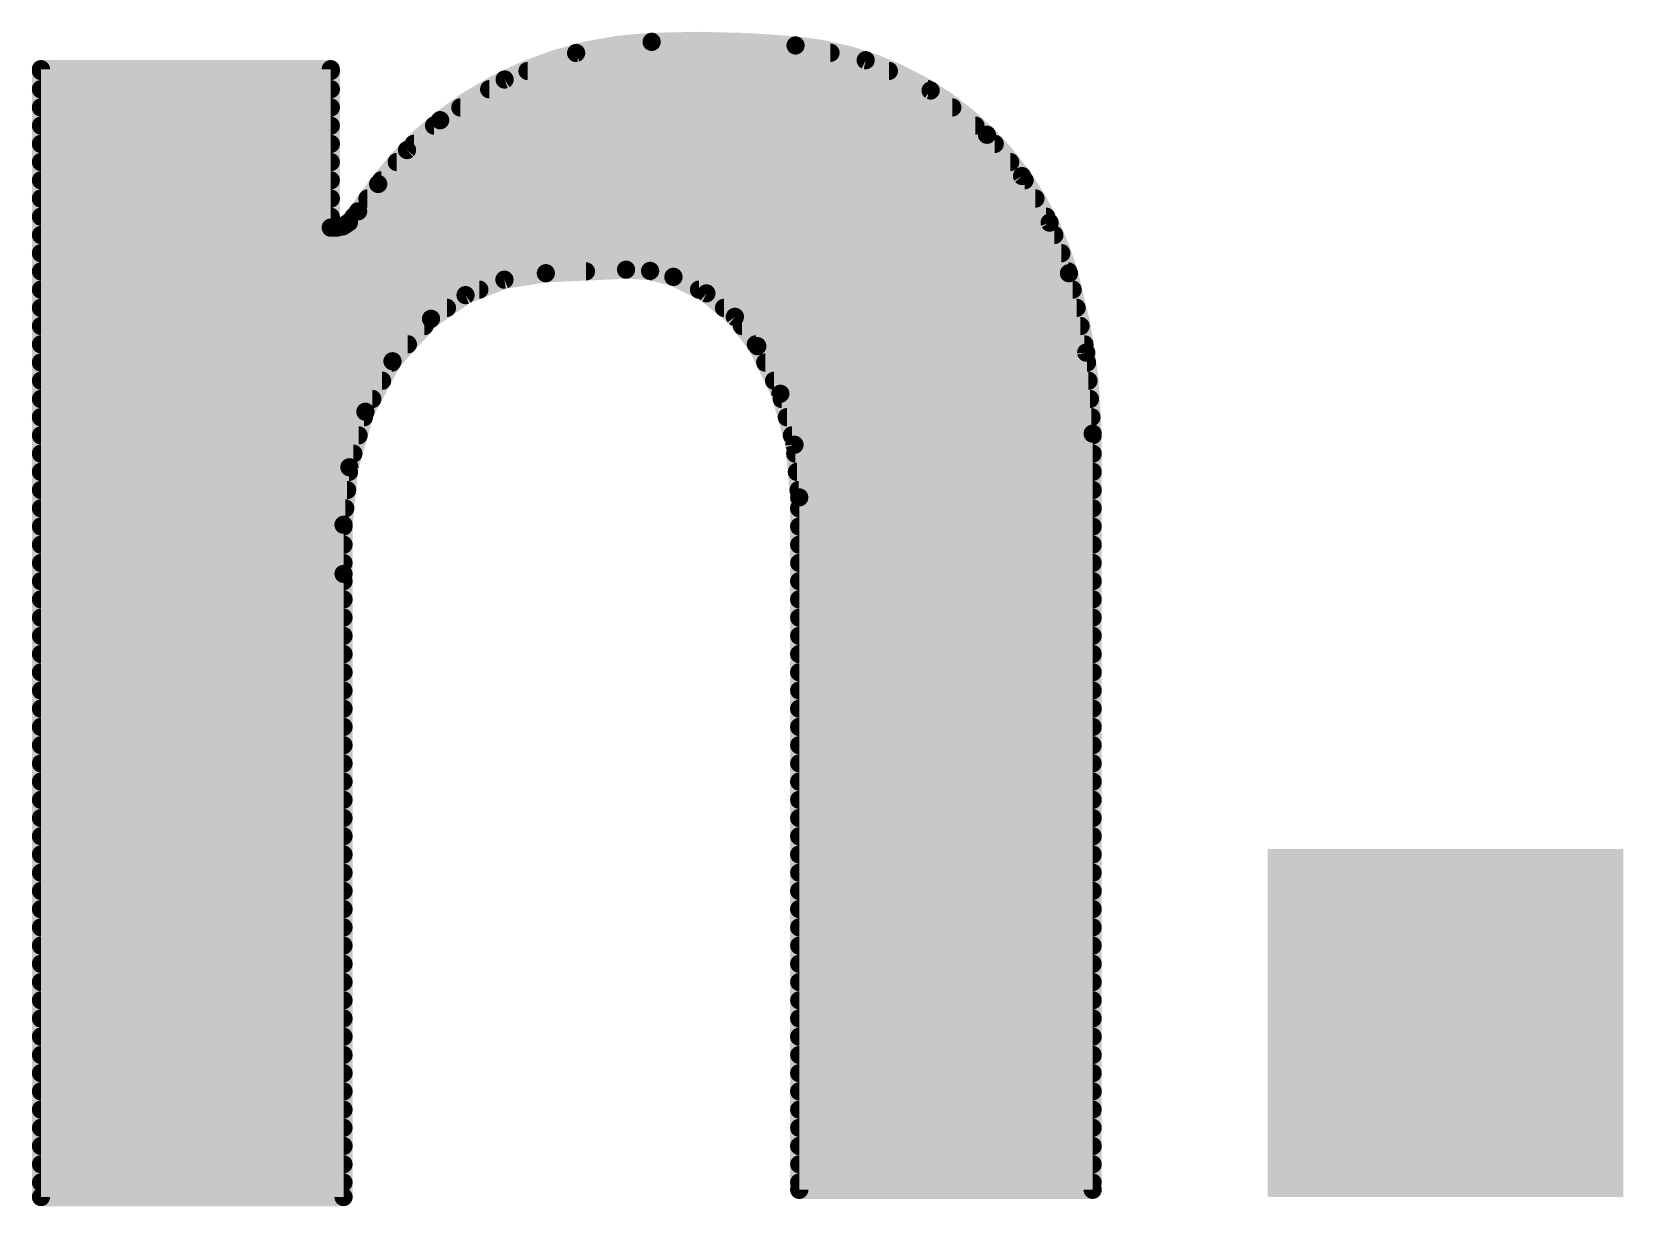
# Model space of a CAD drawing. Extents: x -0.1 to 68.7, y -15.2 to 51.5.
# Drawn here: x 54.9 to 57.117, y 3.091 to 4.728 of the extents above; entities that cross this region are included whole.
import ezdxf

# ---------------------------------------------------------------- set-up
doc = ezdxf.new("R2010")
doc.units = 0
doc.layers.add('21', color=41, linetype='CONTINUOUS')

# ---------------------------------------------------------------- blocks, each defined once
blk = doc.blocks.new('RECT')
blk.add_solid([(-0.5, -0.5), (0.5, -0.5), (-0.5, 0.5), (0.5, 0.5)])

msp = doc.modelspace()

# ---------------------------------------------------------------- linework, layer by layer
at = {"layer": '21'}
for points, const_width in [([(55.7632, 4.7142, 0.1577), (55.4685, 4.605)], 0.0254), ([(55.9638, 4.7092, 0.0335), (55.7632, 4.7142)], 0.0254), ([(55.7634, 4.7205, 1), (55.763, 4.7079)], 0.0127), ([(55.7629, 4.7205, 1), (55.7635, 4.7079)], 0.0127), ([(55.7641, 4.7079, 1), (55.7623, 4.7205)], 0.0127), ([(55.7635, 4.7079, 1), (55.7629, 4.7205)], 0.0127), ([(55.6571, 4.705, 1), (55.659, 4.6924)], 0.0127), ([(55.66, 4.7054, 1), (55.66, 4.6926)], 0.0127), ([(55.6602, 4.6928, 1), (55.6558, 4.7047)], 0.0127), ([(55.9651, 4.7154, 1), (55.9625, 4.703)], 0.0127), ([(56.2305, 4.5847, 0.1741), (55.9638, 4.7092)], 0.0254), ([(55.9644, 4.7155, 1), (55.9632, 4.7029)], 0.0127), ([(55.9632, 4.7029, 1), (55.9644, 4.7155)], 0.0127), ([(55.9636, 4.7029, 1), (55.964, 4.7155)], 0.0127), ([(56.0124, 4.6926, 1), (56.0124, 4.7054)], 0.0127), ([(56.0642, 4.6944, 1), (56.0588, 4.6829)], 0.0127), ([(56.0602, 4.6825, 1), (56.0628, 4.6949)], 0.0127), ([(54.9123, 4.6825, 1), (54.9123, 4.6697)], 0.0127), ([(54.9123, 4.6825, 1), (54.9123, 4.6697)], 0.0127), ([(54.9123, 4.68, 1), (54.9123, 4.6673)], 0.0127), ([(54.9186, 4.6761, 1), (54.906, 4.6761)], 0.0127), ([(54.9186, 4.6761, 1), (54.906, 4.6761)], 0.0127), ([(55.3225, 4.6761, 1), (55.3098, 4.6761)], 0.0127), ([(55.3225, 4.6761, 1), (55.3098, 4.6761)], 0.0127), ([(55.3161, 4.6697, 1), (55.3161, 4.6825)], 0.0127), ([(55.3161, 4.6697, 1), (55.3161, 4.6825)], 0.0127), ([(55.3161, 4.6673, 1), (55.3161, 4.68)], 0.0127), ([(55.5903, 4.68, 1), (55.5903, 4.6673)], 0.0127), ([(56.0938, 4.6673, 1), (56.0938, 4.68)], 0.0127), ([(54.9123, 4.6546, 1), (54.9123, 4.6418)], 0.0127), ([(55.3161, 4.6418, 1), (55.3161, 4.6546)], 0.0127), ([(55.5369, 4.6546, 1), (55.5369, 4.6418)], 0.0127), ([(55.5562, 4.6677, 1), (55.5606, 4.6558)], 0.0127), ([(55.5618, 4.6564, 1), (55.555, 4.6671)], 0.0127), ([(56.1559, 4.6514, 1), (56.1481, 4.6414)], 0.0127), ([(56.1482, 4.6418, 1), (56.1482, 4.6546)], 0.0127), ([(56.1493, 4.6407, 1), (56.1547, 4.6522)], 0.0127), ([(54.9123, 4.6292, 1), (54.9123, 4.6164)], 0.0127), ([(55.3161, 4.6164, 1), (55.3161, 4.6292)], 0.0127), ([(55.4967, 4.6292, 1), (55.4967, 4.6164)], 0.0127), ([(56.1821, 4.6164, 1), (56.1821, 4.6292)], 0.0127), ([(55.4685, 4.605, 0.0664), (55.3822, 4.5161)], 0.0254), ([(55.4651, 4.6104, 1), (55.4719, 4.5996)], 0.0127), ([(55.4646, 4.61, 1), (55.4724, 4.6)], 0.0127), ([(55.4728, 4.6003, 1), (55.4642, 4.6097)], 0.0127), ([(55.4724, 4.6, 1), (55.4646, 4.61)], 0.0127), ([(54.9123, 4.6038, 1), (54.9123, 4.5911)], 0.0127), ([(55.3161, 4.5911, 1), (55.3161, 4.6038)], 0.0127), ([(55.4601, 4.6038, 1), (55.4601, 4.5911)], 0.0127), ([(56.2144, 4.5911, 1), (56.2144, 4.6038)], 0.0127), ([(56.2353, 4.5888, 1), (56.2257, 4.5806)], 0.0127), ([(56.3448, 4.3917, 0.1281), (56.2305, 4.5847)], 0.0254), ([(56.235, 4.5892, 1), (56.226, 4.5802)], 0.0127), ([(56.226, 4.5802, 1), (56.235, 4.5892)], 0.0127), ([(56.2266, 4.5797, 1), (56.2344, 4.5897)], 0.0127), ([(54.9123, 4.5784, 1), (54.9123, 4.5656)], 0.0127), ([(55.3161, 4.5656, 1), (55.3161, 4.5784)], 0.0127), ([(55.4181, 4.5681, 1), (55.4267, 4.5587)], 0.0127), ([(55.4272, 4.5593, 1), (55.4176, 4.5675)], 0.0127), ([(55.4319, 4.5784, 1), (55.4319, 4.5656)], 0.0127), ([(56.2413, 4.5656, 1), (56.2413, 4.5784)], 0.0127), ([(54.9123, 4.553, 1), (54.9123, 4.5403)], 0.0127), ([(55.3161, 4.5403, 1), (55.3161, 4.553)], 0.0127), ([(55.4081, 4.553, 1), (55.4081, 4.5403)], 0.0127), ([(56.2629, 4.5403, 1), (56.2629, 4.553)], 0.0127), ([(54.9123, 4.5276, 1), (54.9123, 4.5149)], 0.0127), ([(55.3161, 4.5149, 1), (55.3161, 4.5276)], 0.0127), ([(55.3822, 4.5161, 0.0022), (55.3542, 4.478)], 0.0254), ([(55.3774, 4.5202, 1), (55.387, 4.512)], 0.0127), ([(55.3771, 4.5199, 1), (55.3873, 4.5123)], 0.0127), ([(55.3873, 4.5123, 1), (55.3771, 4.5199)], 0.0127), ([(55.3873, 4.5123, 1), (55.3771, 4.5199)], 0.0127), ([(55.3865, 4.5276, 1), (55.3865, 4.5149)], 0.0127), ([(56.2849, 4.5304, 1), (56.2739, 4.5239)], 0.0127), ([(56.2746, 4.5231, 1), (56.2842, 4.5313)], 0.0127), ([(56.2829, 4.5149, 1), (56.2829, 4.5276)], 0.0127), ([(54.9123, 4.5022, 1), (54.9123, 4.4894)], 0.0127), ([(55.3161, 4.4894, 1), (55.3161, 4.5022)], 0.0127), ([(55.3673, 4.5022, 1), (55.3673, 4.4894)], 0.0127), ([(56.298, 4.4894, 1), (56.298, 4.5022)], 0.0127), ([(54.9123, 4.4768, 1), (54.9123, 4.4641)], 0.0127), ([(55.3161, 4.4641, 1), (55.3161, 4.4768)], 0.0127), ([(55.3415, 4.4628, 0.0333), (55.3542, 4.478)], 0.0254), ([(55.3479, 4.4768, 1), (55.3479, 4.4641)], 0.0127), ([(55.3491, 4.4818, 1), (55.3593, 4.4742)], 0.0127), ([(55.3491, 4.4817, 1), (55.3593, 4.4743)], 0.0127), ([(55.3593, 4.4743, 1), (55.3491, 4.4817)], 0.0127), ([(55.3591, 4.4739, 1), (55.3493, 4.4821)], 0.0127), ([(56.313, 4.4641, 1), (56.313, 4.4768)], 0.0127), ([(54.9123, 4.4514, 1), (54.9123, 4.4386)], 0.0127), ([(55.3161, 4.4616, 1), (55.3161, 4.4489)], 0.0127), ([(55.3161, 4.4616, 1), (55.3161, 4.4489)], 0.0127), ([(55.3098, 4.4552, 1), (55.3225, 4.4552)], 0.0127), ([(55.3098, 4.4552, 1), (55.3225, 4.4552)], 0.0127), ([(55.3237, 4.4552, 0.205), (55.3415, 4.4628)], 0.0254), ([(55.3224, 4.4614, 1), (55.325, 4.449)], 0.0127), ([(55.3237, 4.4615, 1), (55.3237, 4.4489)], 0.0127), ([(55.3237, 4.4489, 1), (55.3237, 4.4616)], 0.0127), ([(55.3237, 4.4489, 1), (55.3237, 4.4616)], 0.0127), ([(55.3298, 4.4624, 1), (55.337, 4.452)], 0.0127), ([(55.3346, 4.451, 1), (55.3321, 4.4634)], 0.0127), ([(55.3369, 4.4672, 1), (55.3461, 4.4584)], 0.0127), ([(55.3366, 4.4669, 1), (55.3464, 4.4587)], 0.0127), ([(55.3461, 4.4584, 1), (55.3369, 4.4672)], 0.0127), ([(55.3451, 4.4576, 1), (55.3379, 4.468)], 0.0127), ([(56.3238, 4.4645, 1), (56.3119, 4.46)], 0.0127), ([(56.3124, 4.459, 1), (56.3233, 4.4655)], 0.0127), ([(56.3244, 4.4386, 1), (56.3244, 4.4514)], 0.0127), ([(54.9123, 4.426, 1), (54.9123, 4.4132)], 0.0127), ([(56.3341, 4.4132, 1), (56.3341, 4.426)], 0.0127), ([(54.9123, 4.4006, 1), (54.9123, 4.3879)], 0.0127), ([(55.6158, 4.3917, 0.1688), (55.4558, 4.3282)], 0.0254), ([(55.5572, 4.389, 1), (55.5591, 4.3764)], 0.0127), ([(55.5605, 4.3768, 1), (55.5558, 4.3886)], 0.0127), ([(55.6158, 4.3917, 0.0006), (55.7276, 4.3967)], 0.0254), ([(55.6155, 4.398, 1), (55.6161, 4.3854)], 0.0127), ([(55.6155, 4.398, 1), (55.6161, 4.3854)], 0.0127), ([(55.6168, 4.3854, 1), (55.6148, 4.398)], 0.0127), ([(55.6161, 4.3854, 1), (55.6155, 4.398)], 0.0127), ([(55.6717, 4.3879, 1), (55.6717, 4.4006)], 0.0127), ([(55.7936, 4.3866, 0.0992), (55.7276, 4.3967)], 0.0254), ([(55.7279, 4.403, 1), (55.7273, 4.3904)], 0.0127), ([(55.7273, 4.403, 1), (55.7279, 4.3904)], 0.0127), ([(55.7279, 4.3904, 1), (55.7273, 4.403)], 0.0127), ([(55.7279, 4.3904, 1), (55.7273, 4.403)], 0.0127), ([(55.7627, 4.4011, 1), (55.7595, 4.3888)], 0.0127), ([(55.7639, 4.4006, 1), (55.7639, 4.3879)], 0.0127), ([(55.7608, 4.3886, 1), (55.7614, 4.4013)], 0.0127), ([(55.7964, 4.3923, 1), (55.7908, 4.3809)], 0.0127), ([(55.9105, 4.2901, 0.1719), (55.7936, 4.3866)], 0.0254), ([(55.7958, 4.3926, 1), (55.7914, 4.3806)], 0.0127), ([(55.7914, 4.3806, 1), (55.7958, 4.3926)], 0.0127), ([(55.792, 4.3804, 1), (55.7952, 4.3928)], 0.0127), ([(56.351, 4.393, 1), (56.3386, 4.3904)], 0.0127), ([(56.3778, 4.1681, 0.0668), (56.3448, 4.3917)], 0.0254), ([(56.3509, 4.3935, 1), (56.3387, 4.3899)], 0.0127), ([(56.3387, 4.3899, 1), (56.3509, 4.3935)], 0.0127), ([(56.3389, 4.3894, 1), (56.3507, 4.394)], 0.0127), ([(56.3438, 4.3879, 1), (56.3438, 4.4006)], 0.0127), ([(54.9123, 4.3752, 1), (54.9123, 4.3624)], 0.0127), ([(55.5016, 4.3671, 1), (55.5063, 4.3553)], 0.0127), ([(55.5075, 4.3559, 1), (55.5003, 4.3664)], 0.0127), ([(55.5231, 4.3624, 1), (55.5231, 4.3752)], 0.0127), ([(55.8293, 4.3752, 1), (55.8293, 4.3624)], 0.0127), ([(55.8436, 4.3685, 1), (55.8356, 4.3587)], 0.0127), ([(55.8368, 4.358, 1), (55.8424, 4.3693)], 0.0127), ([(56.3498, 4.3624, 1), (56.3498, 4.3752)], 0.0127), ([(54.9123, 4.3498, 1), (54.9123, 4.337)], 0.0127), ([(55.478, 4.337, 1), (55.478, 4.3498)], 0.0127), ([(55.8641, 4.3498, 1), (55.8641, 4.337)], 0.0127), ([(56.3553, 4.337, 1), (56.3553, 4.3498)], 0.0127), ([(54.9123, 4.3244, 1), (54.9123, 4.3117)], 0.0127), ([(55.4558, 4.3282, 0.1229), (55.3644, 4.1986)], 0.0254), ([(55.4466, 4.3117, 1), (55.4466, 4.3244)], 0.0127), ([(55.4522, 4.3334, 1), (55.4594, 4.323)], 0.0127), ([(55.4517, 4.333, 1), (55.4599, 4.3234)], 0.0127), ([(55.4605, 4.3239, 1), (55.4511, 4.3325)], 0.0127), ([(55.4599, 4.3234, 1), (55.4517, 4.333)], 0.0127), ([(55.8843, 4.3348, 1), (55.8742, 4.327)], 0.0127), ([(55.8752, 4.326, 1), (55.8833, 4.3358)], 0.0127), ([(55.8891, 4.3244, 1), (55.8891, 4.3117)], 0.0127), ([(56.3608, 4.3117, 1), (56.3608, 4.3244)], 0.0127), ([(54.9123, 4.299, 1), (54.9123, 4.2862)], 0.0127), ([(55.4235, 4.2862, 1), (55.4235, 4.299)], 0.0127), ([(55.9086, 4.299, 1), (55.9086, 4.2862)], 0.0127), ([(55.9162, 4.2929, 1), (55.9048, 4.2873)], 0.0127), ([(55.9689, 4.0792, 0.136), (55.9105, 4.2901)], 0.0254), ([(55.9159, 4.2934, 1), (55.9051, 4.2868)], 0.0127), ([(56.3663, 4.2862, 1), (56.3663, 4.299)], 0.0127), ([(54.9123, 4.2736, 1), (54.9123, 4.2608)], 0.0127), ([(55.4077, 4.266, 1), (55.3965, 4.272)], 0.0127), ([(55.4012, 4.2608, 1), (55.4012, 4.2736)], 0.0127), ([(55.9051, 4.2868, 1), (55.9159, 4.2934)], 0.0127), ([(55.9055, 4.2862, 1), (55.9155, 4.294)], 0.0127), ([(55.9216, 4.2736, 1), (55.9216, 4.2608)], 0.0127), ([(56.3751, 4.2815, 1), (56.3624, 4.2805)], 0.0127), ([(56.3626, 4.2797, 1), (56.375, 4.2823)], 0.0127), ([(56.3699, 4.2608, 1), (56.3699, 4.2736)], 0.0127), ([(55.3974, 4.2733, 1), (55.4068, 4.2648)], 0.0127), ([(54.9123, 4.2482, 1), (54.9123, 4.2355)], 0.0127), ([(55.3876, 4.2355, 1), (55.3876, 4.2482)], 0.0127), ([(55.9339, 4.2482, 1), (55.9339, 4.2355)], 0.0127), ([(55.9487, 4.2254, 1), (55.9365, 4.222)], 0.0127), ([(56.3719, 4.2355, 1), (56.3719, 4.2482)], 0.0127), ([(54.9123, 4.2228, 1), (54.9123, 4.21)], 0.0127), ([(55.3739, 4.21, 1), (55.3739, 4.2228)], 0.0127), ([(55.9369, 4.2209, 1), (55.9483, 4.2265)], 0.0127), ([(55.9446, 4.2228, 1), (55.9446, 4.21)], 0.0127), ([(56.3739, 4.21, 1), (56.3739, 4.2228)], 0.0127), ([(54.9123, 4.1974, 1), (54.9123, 4.1846)], 0.0127), ([(55.3644, 4.1986, 0.0895), (55.3339, 4.0411)], 0.0254), ([(55.3588, 4.2016, 1), (55.37, 4.1956)], 0.0127), ([(55.3585, 4.2009, 1), (55.3703, 4.1963)], 0.0127), ([(55.3705, 4.1968, 1), (55.3583, 4.2004)], 0.0127), ([(55.3703, 4.1963, 1), (55.3585, 4.2009)], 0.0127), ([(55.3622, 4.1846, 1), (55.3622, 4.1974)], 0.0127), ([(55.9517, 4.1974, 1), (55.9517, 4.1846)], 0.0127), ([(56.376, 4.1846, 1), (56.376, 4.1974)], 0.0127), ([(54.9123, 4.172, 1), (54.9123, 4.1593)], 0.0127), ([(55.3549, 4.1593, 1), (55.3549, 4.172)], 0.0127), ([(55.9587, 4.172, 1), (55.9587, 4.1593)], 0.0127), ([(56.3841, 4.1681, 1), (56.3715, 4.1681)], 0.0127), ([(56.3841, 4.1681, 1), (56.3715, 4.1681)], 0.0127), ([(56.3715, 4.1676, 1), (56.3841, 4.1686)], 0.0127), ([(56.3715, 4.168, 1), (56.3841, 4.1682)], 0.0127), ([(56.3778, 4.1593, 1), (56.3778, 4.172)], 0.0127), ([(54.9123, 4.1466, 1), (54.9123, 4.1338)], 0.0127), ([(55.3476, 4.1338, 1), (55.3476, 4.1466)], 0.0127), ([(55.9686, 4.1532, 1), (55.956, 4.1521)], 0.0127), ([(55.9562, 4.1509, 1), (55.9684, 4.1543)], 0.0127), ([(55.9634, 4.1466, 1), (55.9634, 4.1338)], 0.0127), ([(56.3778, 4.1338, 1), (56.3778, 4.1466)], 0.0127), ([(54.9123, 4.1212, 1), (54.9123, 4.1084)], 0.0127), ([(55.336, 4.123, 1), (55.3482, 4.1195)], 0.0127), ([(55.3484, 4.1206, 1), (55.3358, 4.1219)], 0.0127), ([(55.3415, 4.1084, 1), (55.3415, 4.1212)], 0.0127), ([(55.9657, 4.1212, 1), (55.9657, 4.1084)], 0.0127), ([(56.3778, 4.1084, 1), (56.3778, 4.1212)], 0.0127), ([(54.9123, 4.0958, 1), (54.9123, 4.0831)], 0.0127), ([(55.3389, 4.0831, 1), (55.3389, 4.0958)], 0.0127), ([(55.968, 4.0958, 1), (55.968, 4.0831)], 0.0127), ([(55.9753, 4.0792, 1), (55.9626, 4.0792)], 0.0127), ([(55.9753, 4.0792, 1), (55.9626, 4.0792)], 0.0127), ([(55.9626, 4.0786, 1), (55.9752, 4.0798)], 0.0127), ([(55.9626, 4.0792, 1), (55.9752, 4.0792)], 0.0127), ([(56.3778, 4.0831, 1), (56.3778, 4.0958)], 0.0127), ([(54.9123, 4.0704, 1), (54.9123, 4.0576)], 0.0127), ([(55.3362, 4.0576, 1), (55.3362, 4.0704)], 0.0127), ([(55.9689, 4.0704, 1), (55.9689, 4.0576)], 0.0127), ([(56.3778, 4.0576, 1), (56.3778, 4.0704)], 0.0127), ([(54.9123, 4.045, 1), (54.9123, 4.0323)], 0.0127), ([(55.3339, 4.0411, 0.0064), (55.3339, 3.9726)], 0.0254), ([(55.3402, 4.0411, 1), (55.3276, 4.0411)], 0.0127), ([(55.3402, 4.041, 1), (55.3276, 4.0412)], 0.0127), ([(55.3276, 4.0417, 1), (55.3402, 4.0405)], 0.0127), ([(55.3276, 4.0412, 1), (55.3402, 4.041)], 0.0127), ([(55.3339, 4.0323, 1), (55.3339, 4.045)], 0.0127), ([(55.9689, 4.045, 1), (55.9689, 4.0323)], 0.0127), ([(56.3778, 4.0323, 1), (56.3778, 4.045)], 0.0127), ([(54.9123, 4.0196, 1), (54.9123, 4.0069)], 0.0127), ([(55.3339, 4.0069, 1), (55.3339, 4.0196)], 0.0127), ([(55.9689, 4.0196, 1), (55.9689, 4.0069)], 0.0127), ([(56.3778, 4.0069, 1), (56.3778, 4.0196)], 0.0127), ([(54.9123, 3.9941, 1), (54.9123, 3.9815)], 0.0127), ([(55.3339, 3.9815, 1), (55.3339, 3.9941)], 0.0127), ([(55.9689, 3.9941, 1), (55.9689, 3.9815)], 0.0127), ([(56.3778, 3.9815, 1), (56.3778, 3.9941)], 0.0127), ([(54.9123, 3.9688, 1), (54.9123, 3.9561)], 0.0127), ([(55.3402, 3.9726, 1), (55.3276, 3.9726)], 0.0127), ([(55.3276, 3.9725, 1), (55.3402, 3.9727)], 0.0127), ([(55.3339, 3.9561, 1), (55.3339, 3.9688)], 0.0127), ([(55.9689, 3.9688, 1), (55.9689, 3.9561)], 0.0127), ([(56.3778, 3.9561, 1), (56.3778, 3.9688)], 0.0127), ([(54.9123, 3.9434, 1), (54.9123, 3.9307)], 0.0127), ([(55.3339, 3.9307, 1), (55.3339, 3.9434)], 0.0127), ([(55.9689, 3.9434, 1), (55.9689, 3.9307)], 0.0127), ([(56.3778, 3.9307, 1), (56.3778, 3.9434)], 0.0127), ([(54.9123, 3.9179, 1), (54.9123, 3.9053)], 0.0127), ([(55.3339, 3.9053, 1), (55.3339, 3.9179)], 0.0127), ([(55.9689, 3.9179, 1), (55.9689, 3.9053)], 0.0127), ([(56.3778, 3.9053, 1), (56.3778, 3.9179)], 0.0127), ([(54.9123, 3.8925, 1), (54.9123, 3.8799)], 0.0127), ([(55.3339, 3.8799, 1), (55.3339, 3.8925)], 0.0127), ([(55.9689, 3.8925, 1), (55.9689, 3.8799)], 0.0127), ([(56.3778, 3.8799, 1), (56.3778, 3.8925)], 0.0127), ([(54.9123, 3.8672, 1), (54.9123, 3.8545)], 0.0127), ([(55.3339, 3.8545, 1), (55.3339, 3.8672)], 0.0127), ([(55.9689, 3.8672, 1), (55.9689, 3.8545)], 0.0127), ([(56.3778, 3.8545, 1), (56.3778, 3.8672)], 0.0127), ([(54.9123, 3.8418, 1), (54.9123, 3.8291)], 0.0127), ([(55.3339, 3.8291, 1), (55.3339, 3.8418)], 0.0127), ([(55.9689, 3.8418, 1), (55.9689, 3.8291)], 0.0127), ([(56.3778, 3.8291, 1), (56.3778, 3.8418)], 0.0127), ([(54.9123, 3.8163, 1), (54.9123, 3.8037)], 0.0127), ([(55.3339, 3.8037, 1), (55.3339, 3.8163)], 0.0127), ([(55.9689, 3.8163, 1), (55.9689, 3.8037)], 0.0127), ([(56.3778, 3.8037, 1), (56.3778, 3.8163)], 0.0127), ([(54.9123, 3.791, 1), (54.9123, 3.7783)], 0.0127), ([(55.3339, 3.7783, 1), (55.3339, 3.791)], 0.0127), ([(55.9689, 3.791, 1), (55.9689, 3.7783)], 0.0127), ([(56.3778, 3.7783, 1), (56.3778, 3.791)], 0.0127), ([(54.9123, 3.7656, 1), (54.9123, 3.7529)], 0.0127), ([(55.3339, 3.7529, 1), (55.3339, 3.7656)], 0.0127), ([(55.9689, 3.7656, 1), (55.9689, 3.7529)], 0.0127), ([(56.3778, 3.7529, 1), (56.3778, 3.7656)], 0.0127), ([(54.9123, 3.7401, 1), (54.9123, 3.7275)], 0.0127), ([(55.3339, 3.7275, 1), (55.3339, 3.7401)], 0.0127), ([(55.9689, 3.7401, 1), (55.9689, 3.7275)], 0.0127), ([(56.3778, 3.7275, 1), (56.3778, 3.7401)], 0.0127), ([(54.9123, 3.7147, 1), (54.9123, 3.7021)], 0.0127), ([(55.3339, 3.7021, 1), (55.3339, 3.7147)], 0.0127), ([(55.9689, 3.7147, 1), (55.9689, 3.7021)], 0.0127), ([(56.3778, 3.7021, 1), (56.3778, 3.7147)], 0.0127), ([(54.9123, 3.6894, 1), (54.9123, 3.6767)], 0.0127), ([(55.3339, 3.6767, 1), (55.3339, 3.6894)], 0.0127), ([(55.9689, 3.6894, 1), (55.9689, 3.6767)], 0.0127), ([(56.3778, 3.6767, 1), (56.3778, 3.6894)], 0.0127), ([(54.9123, 3.6639, 1), (54.9123, 3.6513)], 0.0127), ([(55.3339, 3.6513, 1), (55.3339, 3.6639)], 0.0127), ([(55.9689, 3.6639, 1), (55.9689, 3.6513)], 0.0127), ([(56.3778, 3.6513, 1), (56.3778, 3.6639)], 0.0127), ([(54.9123, 3.6385, 1), (54.9123, 3.6259)], 0.0127), ([(55.3339, 3.6259, 1), (55.3339, 3.6385)], 0.0127), ([(55.9689, 3.6385, 1), (55.9689, 3.6259)], 0.0127), ([(56.3778, 3.6259, 1), (56.3778, 3.6385)], 0.0127), ([(54.9123, 3.6132, 1), (54.9123, 3.6005)], 0.0127), ([(55.3339, 3.6005, 1), (55.3339, 3.6132)], 0.0127), ([(55.9689, 3.6132, 1), (55.9689, 3.6005)], 0.0127), ([(56.3778, 3.6005, 1), (56.3778, 3.6132)], 0.0127), ([(54.9123, 3.5878, 1), (54.9123, 3.5751)], 0.0127), ([(55.3339, 3.5751, 1), (55.3339, 3.5878)], 0.0127), ([(55.9689, 3.5878, 1), (55.9689, 3.5751)], 0.0127), ([(56.3778, 3.5751, 1), (56.3778, 3.5878)], 0.0127), ([(54.9123, 3.5623, 1), (54.9123, 3.5497)], 0.0127), ([(55.3339, 3.5497, 1), (55.3339, 3.5623)], 0.0127), ([(55.9689, 3.5623, 1), (55.9689, 3.5497)], 0.0127), ([(56.3778, 3.5497, 1), (56.3778, 3.5623)], 0.0127), ([(54.9123, 3.537, 1), (54.9123, 3.5243)], 0.0127), ([(55.3339, 3.5243, 1), (55.3339, 3.537)], 0.0127), ([(55.9689, 3.537, 1), (55.9689, 3.5243)], 0.0127), ([(56.3778, 3.5243, 1), (56.3778, 3.537)], 0.0127), ([(54.9123, 3.5116, 1), (54.9123, 3.4989)], 0.0127), ([(55.3339, 3.4989, 1), (55.3339, 3.5116)], 0.0127), ([(55.9689, 3.5116, 1), (55.9689, 3.4989)], 0.0127), ([(56.3778, 3.4989, 1), (56.3778, 3.5116)], 0.0127), ([(54.9123, 3.4861, 1), (54.9123, 3.4735)], 0.0127), ([(55.3339, 3.4735, 1), (55.3339, 3.4861)], 0.0127), ([(55.9689, 3.4861, 1), (55.9689, 3.4735)], 0.0127), ([(56.3778, 3.4735, 1), (56.3778, 3.4861)], 0.0127), ([(54.9123, 3.4607, 1), (54.9123, 3.4481)], 0.0127), ([(55.3339, 3.4481, 1), (55.3339, 3.4607)], 0.0127), ([(55.9689, 3.4607, 1), (55.9689, 3.4481)], 0.0127), ([(56.3778, 3.4481, 1), (56.3778, 3.4607)], 0.0127), ([(54.9123, 3.4354, 1), (54.9123, 3.4227)], 0.0127), ([(55.3339, 3.4227, 1), (55.3339, 3.4354)], 0.0127), ([(55.9689, 3.4354, 1), (55.9689, 3.4227)], 0.0127), ([(56.3778, 3.4227, 1), (56.3778, 3.4354)], 0.0127), ([(54.9123, 3.4099, 1), (54.9123, 3.3973)], 0.0127), ([(55.3339, 3.3973, 1), (55.3339, 3.4099)], 0.0127), ([(55.9689, 3.4099, 1), (55.9689, 3.3973)], 0.0127), ([(56.3778, 3.3973, 1), (56.3778, 3.4099)], 0.0127), ([(54.9123, 3.3845, 1), (54.9123, 3.3719)], 0.0127), ([(55.3339, 3.3719, 1), (55.3339, 3.3845)], 0.0127), ([(55.9689, 3.3845, 1), (55.9689, 3.3719)], 0.0127), ([(56.3778, 3.3719, 1), (56.3778, 3.3845)], 0.0127), ([(54.9123, 3.3592, 1), (54.9123, 3.3465)], 0.0127), ([(55.3339, 3.3465, 1), (55.3339, 3.3592)], 0.0127), ([(55.9689, 3.3592, 1), (55.9689, 3.3465)], 0.0127), ([(56.3778, 3.3465, 1), (56.3778, 3.3592)], 0.0127), ([(54.9123, 3.3338, 1), (54.9123, 3.3211)], 0.0127), ([(55.3339, 3.3211, 1), (55.3339, 3.3338)], 0.0127), ([(55.9689, 3.3338, 1), (55.9689, 3.3211)], 0.0127), ([(56.3778, 3.3211, 1), (56.3778, 3.3338)], 0.0127), ([(54.9123, 3.3083, 1), (54.9123, 3.2957)], 0.0127), ([(55.3339, 3.2957, 1), (55.3339, 3.3083)], 0.0127), ([(55.9689, 3.3083, 1), (55.9689, 3.2957)], 0.0127), ([(56.3778, 3.2957, 1), (56.3778, 3.3083)], 0.0127), ([(54.9123, 3.283, 1), (54.9123, 3.2703)], 0.0127), ([(55.3339, 3.2703, 1), (55.3339, 3.283)], 0.0127), ([(55.9689, 3.283, 1), (55.9689, 3.2703)], 0.0127), ([(56.3778, 3.2703, 1), (56.3778, 3.283)], 0.0127), ([(54.9123, 3.2576, 1), (54.9123, 3.2449)], 0.0127), ([(55.3339, 3.2449, 1), (55.3339, 3.2576)], 0.0127), ([(55.9689, 3.2576, 1), (55.9689, 3.2449)], 0.0127), ([(56.3778, 3.2449, 1), (56.3778, 3.2576)], 0.0127), ([(54.9123, 3.2321, 1), (54.9123, 3.2195)], 0.0127), ([(55.3339, 3.2195, 1), (55.3339, 3.2321)], 0.0127), ([(55.9689, 3.2321, 1), (55.9689, 3.2195)], 0.0127), ([(56.3778, 3.2195, 1), (56.3778, 3.2321)], 0.0127), ([(54.9123, 3.2067, 1), (54.9123, 3.1941)], 0.0127), ([(55.3339, 3.1941, 1), (55.3339, 3.2067)], 0.0127), ([(55.9689, 3.2067, 1), (55.9689, 3.1941)], 0.0127), ([(56.3778, 3.1941, 1), (56.3778, 3.2067)], 0.0127), ([(54.9123, 3.1814, 1), (54.9123, 3.1687)], 0.0127), ([(55.3339, 3.1687, 1), (55.3339, 3.1814)], 0.0127), ([(55.9689, 3.1814, 1), (55.9689, 3.1687)], 0.0127), ([(56.3778, 3.1687, 1), (56.3778, 3.1814)], 0.0127), ([(54.9123, 3.1559, 1), (54.9123, 3.1433)], 0.0127), ([(55.3339, 3.1433, 1), (55.3339, 3.1559)], 0.0127), ([(55.9689, 3.1559, 1), (55.9689, 3.1433)], 0.0127), ([(56.3778, 3.1433, 1), (56.3778, 3.1559)], 0.0127), ([(54.9123, 3.1305, 1), (54.9123, 3.1179)], 0.0127), ([(55.3339, 3.1179, 1), (55.3339, 3.1305)], 0.0127), ([(55.9689, 3.1305, 1), (55.9689, 3.1179)], 0.0127), ([(55.9689, 3.1204, 1), (55.9689, 3.1077)], 0.0127), ([(55.9689, 3.1204, 1), (55.9689, 3.1077)], 0.0127), ([(56.3778, 3.1179, 1), (56.3778, 3.1305)], 0.0127), ([(56.3778, 3.1077, 1), (56.3778, 3.1204)], 0.0127), ([(56.3778, 3.1077, 1), (56.3778, 3.1204)], 0.0127), ([(54.9123, 3.1103, 1), (54.9123, 3.0976)], 0.0127), ([(54.9123, 3.1103, 1), (54.9123, 3.0976)], 0.0127), ([(54.906, 3.1039, 1), (54.9186, 3.1039)], 0.0127), ([(54.906, 3.1039, 1), (54.9186, 3.1039)], 0.0127), ([(55.3276, 3.1039, 1), (55.3402, 3.1039)], 0.0127), ([(55.3276, 3.1039, 1), (55.3402, 3.1039)], 0.0127), ([(55.3339, 3.0976, 1), (55.3339, 3.1103)], 0.0127), ([(55.3339, 3.0976, 1), (55.3339, 3.1103)], 0.0127), ([(55.9626, 3.114, 1), (55.9753, 3.114)], 0.0127), ([(55.9626, 3.114, 1), (55.9753, 3.114)], 0.0127), ([(56.3715, 3.114, 1), (56.3841, 3.114)], 0.0127), ([(56.3715, 3.114, 1), (56.3841, 3.114)], 0.0127)]:
    msp.add_lwpolyline(points, format="xyb", dxfattribs=dict(at, const_width=const_width))
at = {"layer": '21', "const_width": 0.0254}
for points in [[(55.658, 4.6987), (55.7632, 4.7142)], [(55.7632, 4.7142), (55.9638, 4.7092)], [(55.5584, 4.6618), (55.658, 4.6987)], [(55.66, 4.699), (56.0124, 4.699)], [(55.9638, 4.7092), (56.0615, 4.6887)], [(56.0615, 4.6887), (56.152, 4.6464)], [(54.9123, 4.6761), (55.3161, 4.6761)], [(54.9123, 3.1039), (54.9123, 4.6761)], [(54.9123, 3.1039), (54.9123, 4.6761)], [(54.9123, 4.6761), (55.3161, 4.6761)], [(54.9123, 4.6736), (55.3161, 4.6736)], [(55.3161, 4.6761), (55.3161, 4.4552)], [(55.3161, 4.6761), (55.3161, 4.4552)], [(55.5903, 4.6736), (56.0938, 4.6736)], [(54.9123, 4.6482), (55.3161, 4.6482)], [(55.4685, 4.605), (55.5584, 4.6618)], [(55.5369, 4.6482), (56.1482, 4.6482)], [(56.152, 4.6464), (56.2305, 4.5847)], [(54.9123, 4.6228), (55.3161, 4.6228)], [(55.4967, 4.6228), (56.1821, 4.6228)], [(55.4224, 4.5634), (55.4685, 4.605)], [(54.9123, 4.5974), (55.3161, 4.5974)], [(55.4601, 4.5974), (56.2144, 4.5974)], [(56.2305, 4.5847), (56.2794, 4.5272)], [(54.9123, 4.572), (55.3161, 4.572)], [(55.3822, 4.5161), (55.4224, 4.5634)], [(55.4319, 4.572), (56.2413, 4.572)], [(54.9123, 4.5466), (55.3161, 4.5466)], [(55.4081, 4.5466), (56.2629, 4.5466)], [(54.9123, 4.5212), (55.3161, 4.5212)], [(55.3542, 4.478), (55.3822, 4.5161)], [(55.3865, 4.5212), (56.2829, 4.5212)], [(56.2794, 4.5272), (56.3179, 4.4622)], [(54.9123, 4.4958), (55.3161, 4.4958)], [(55.3673, 4.4958), (56.298, 4.4958)], [(54.9123, 4.4704), (55.3161, 4.4704)], [(55.3415, 4.4628), (55.3542, 4.478)], [(55.3479, 4.4704), (56.313, 4.4704)], [(54.9123, 4.445), (56.3244, 4.445)], [(55.3161, 4.4552), (55.3237, 4.4552)], [(55.3161, 4.4552), (55.3237, 4.4552)], [(55.3237, 4.4552), (55.3334, 4.4572)], [(55.3334, 4.4572), (55.3415, 4.4628)], [(56.3179, 4.4622), (56.3448, 4.3917)], [(54.9123, 4.4196), (56.3341, 4.4196)], [(54.9123, 4.3942), (55.6717, 4.3942)], [(55.5582, 4.3827), (55.5039, 4.3612)], [(55.6158, 4.3917), (55.5582, 4.3827)], [(55.7276, 4.3967), (55.6158, 4.3917)], [(55.7611, 4.3949), (55.7276, 4.3967)], [(55.7936, 4.3866), (55.7611, 4.3949)], [(55.7639, 4.3942), (56.3438, 4.3942)], [(55.8396, 4.3636), (55.7936, 4.3866)], [(56.3448, 4.3917), (56.3688, 4.281)], [(54.9123, 4.3688), (55.5231, 4.3688)], [(55.5039, 4.3612), (55.4558, 4.3282)], [(55.8293, 4.3688), (56.3498, 4.3688)], [(55.8792, 4.3309), (55.8396, 4.3636)], [(54.9123, 4.3434), (55.478, 4.3434)], [(55.8641, 4.3434), (56.3553, 4.3434)], [(54.9123, 4.318), (55.4466, 4.318)], [(55.4558, 4.3282), (55.4021, 4.269)], [(55.9105, 4.2901), (55.8792, 4.3309)], [(55.8891, 4.318), (56.3608, 4.318)], [(54.9123, 4.2926), (55.4235, 4.2926)], [(55.9086, 4.2926), (56.3663, 4.2926)], [(55.9426, 4.2237), (55.9105, 4.2901)], [(54.9123, 4.2672), (55.4012, 4.2672)], [(55.4021, 4.269), (55.3644, 4.1986)], [(55.9216, 4.2672), (56.3699, 4.2672)], [(56.3688, 4.281), (56.3778, 4.1681)], [(54.9123, 4.2418), (55.3876, 4.2418)], [(55.9339, 4.2418), (56.3719, 4.2418)], [(55.9623, 4.1526), (55.9426, 4.2237)], [(54.9123, 4.2164), (55.3739, 4.2164)], [(55.9446, 4.2164), (56.3739, 4.2164)], [(54.9123, 4.191), (55.3622, 4.191)], [(55.3644, 4.1986), (55.3421, 4.1212)], [(55.9517, 4.191), (56.376, 4.191)], [(54.9123, 4.1656), (55.3549, 4.1656)], [(55.9587, 4.1656), (56.3778, 4.1656)], [(56.3778, 4.1681), (56.3778, 3.114)], [(56.3778, 4.1681), (56.3778, 3.114)], [(54.9123, 4.1402), (55.3476, 4.1402)], [(55.9689, 4.0792), (55.9623, 4.1526)], [(55.9634, 4.1402), (56.3778, 4.1402)], [(54.9123, 4.1148), (55.3415, 4.1148)], [(55.3421, 4.1212), (55.3339, 4.0411)], [(55.9657, 4.1148), (56.3778, 4.1148)], [(54.9123, 4.0894), (55.3389, 4.0894)], [(55.968, 4.0894), (56.3778, 4.0894)], [(55.9689, 3.114), (55.9689, 4.0792)], [(55.9689, 3.114), (55.9689, 4.0792)], [(54.9123, 4.064), (55.3362, 4.064)], [(55.9689, 4.064), (56.3778, 4.064)], [(54.9123, 4.0386), (55.3339, 4.0386)], [(55.3339, 4.0411), (55.3339, 3.1039)], [(55.9689, 4.0386), (56.3778, 4.0386)], [(54.9123, 4.0132), (55.3339, 4.0132)], [(55.9689, 4.0132), (56.3778, 4.0132)], [(54.9123, 3.9878), (55.3339, 3.9878)], [(55.9689, 3.9878), (56.3778, 3.9878)], [(54.9123, 3.9624), (55.3339, 3.9624)], [(55.3339, 3.9726), (55.3339, 3.1039)], [(55.9689, 3.9624), (56.3778, 3.9624)], [(54.9123, 3.937), (55.3339, 3.937)], [(55.9689, 3.937), (56.3778, 3.937)], [(54.9123, 3.9116), (55.3339, 3.9116)], [(55.9689, 3.9116), (56.3778, 3.9116)], [(54.9123, 3.8862), (55.3339, 3.8862)], [(55.9689, 3.8862), (56.3778, 3.8862)], [(54.9123, 3.8608), (55.3339, 3.8608)], [(55.9689, 3.8608), (56.3778, 3.8608)], [(54.9123, 3.8354), (55.3339, 3.8354)], [(55.9689, 3.8354), (56.3778, 3.8354)], [(54.9123, 3.81), (55.3339, 3.81)], [(55.9689, 3.81), (56.3778, 3.81)], [(54.9123, 3.7846), (55.3339, 3.7846)], [(55.9689, 3.7846), (56.3778, 3.7846)], [(54.9123, 3.7592), (55.3339, 3.7592)], [(55.9689, 3.7592), (56.3778, 3.7592)], [(54.9123, 3.7338), (55.3339, 3.7338)], [(55.9689, 3.7338), (56.3778, 3.7338)], [(54.9123, 3.7084), (55.3339, 3.7084)], [(55.9689, 3.7084), (56.3778, 3.7084)], [(54.9123, 3.683), (55.3339, 3.683)], [(55.9689, 3.683), (56.3778, 3.683)], [(54.9123, 3.6576), (55.3339, 3.6576)], [(55.9689, 3.6576), (56.3778, 3.6576)], [(54.9123, 3.6322), (55.3339, 3.6322)], [(55.9689, 3.6322), (56.3778, 3.6322)], [(54.9123, 3.6068), (55.3339, 3.6068)], [(55.9689, 3.6068), (56.3778, 3.6068)], [(54.9123, 3.5814), (55.3339, 3.5814)], [(55.9689, 3.5814), (56.3778, 3.5814)], [(54.9123, 3.556), (55.3339, 3.556)], [(55.9689, 3.556), (56.3778, 3.556)], [(54.9123, 3.5306), (55.3339, 3.5306)], [(55.9689, 3.5306), (56.3778, 3.5306)], [(54.9123, 3.5052), (55.3339, 3.5052)], [(55.9689, 3.5052), (56.3778, 3.5052)], [(54.9123, 3.4798), (55.3339, 3.4798)], [(55.9689, 3.4798), (56.3778, 3.4798)], [(54.9123, 3.4544), (55.3339, 3.4544)], [(55.9689, 3.4544), (56.3778, 3.4544)], [(54.9123, 3.429), (55.3339, 3.429)], [(55.9689, 3.429), (56.3778, 3.429)], [(54.9123, 3.4036), (55.3339, 3.4036)], [(55.9689, 3.4036), (56.3778, 3.4036)], [(54.9123, 3.3782), (55.3339, 3.3782)], [(55.9689, 3.3782), (56.3778, 3.3782)], [(54.9123, 3.3528), (55.3339, 3.3528)], [(55.9689, 3.3528), (56.3778, 3.3528)], [(54.9123, 3.3274), (55.3339, 3.3274)], [(55.9689, 3.3274), (56.3778, 3.3274)], [(54.9123, 3.302), (55.3339, 3.302)], [(55.9689, 3.302), (56.3778, 3.302)], [(54.9123, 3.2766), (55.3339, 3.2766)], [(55.9689, 3.2766), (56.3778, 3.2766)], [(54.9123, 3.2512), (55.3339, 3.2512)], [(55.9689, 3.2512), (56.3778, 3.2512)], [(54.9123, 3.2258), (55.3339, 3.2258)], [(55.9689, 3.2258), (56.3778, 3.2258)], [(54.9123, 3.2004), (55.3339, 3.2004)], [(55.9689, 3.2004), (56.3778, 3.2004)], [(54.9123, 3.175), (55.3339, 3.175)], [(55.9689, 3.175), (56.3778, 3.175)], [(54.9123, 3.1496), (55.3339, 3.1496)], [(55.9689, 3.1496), (56.3778, 3.1496)], [(54.9123, 3.1242), (55.3339, 3.1242)], [(55.9689, 3.1242), (56.3778, 3.1242)], [(56.3778, 3.114), (55.9689, 3.114)], [(56.3778, 3.114), (55.9689, 3.114)], [(55.3339, 3.1039), (54.9123, 3.1039)], [(55.3339, 3.1039), (54.9123, 3.1039)]]:
    msp.add_lwpolyline(points, dxfattribs=at)

# ---------------------------------------------------------------- block references
at = {"layer": '21', "xscale": 0.4953, "yscale": 0.4851}
msp.add_blockref('RECT', (56.8694, 3.3465), dxfattribs=at)

doc.saveas('drawing.dxf')
